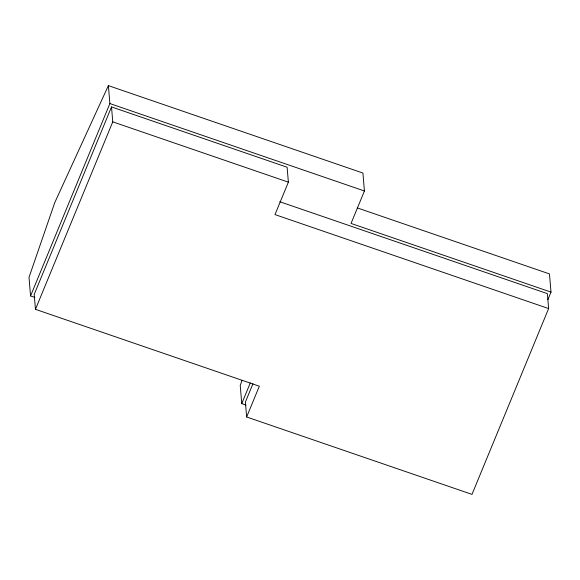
<?xml version="1.0" encoding="UTF-8"?>
<svg xmlns="http://www.w3.org/2000/svg" width="580" height="580" viewBox="0 0 580 580"><rect width="100%" height="100%" fill="white"/><g stroke="black" fill="none" stroke-linecap="round" stroke-linejoin="round"><path stroke-width="0.87" d="M242.07 380.349L240.229 385.432L241.751 403.6L246.021 405.072M34.829 297.41L30.559 295.945L109.888 103.566L108.38 85.622L362.921 173.043L364.428 190.987L351.052 223.438L551 292.11L547.897 299.635M548.622 308.567L275 214.593L288.376 182.163L287.122 167.236L111.512 106.923L34.198 294.401L35.453 309.329L259.332 386.215L246.645 416.984L471.997 494.377L548.622 308.567L547.368 293.639L279.734 201.717M35.453 309.329L112.766 121.851L111.512 106.923M241.751 403.6L250.328 382.814M252.938 383.764L245.391 402.056L246.645 416.984M108.38 85.622L54.774 202.572L29 277.37L30.559 295.945M109.888 103.566L364.428 190.987M112.766 121.851L288.376 182.163M357.215 207.879L549.47 273.912L551 292.11"/></g></svg>
